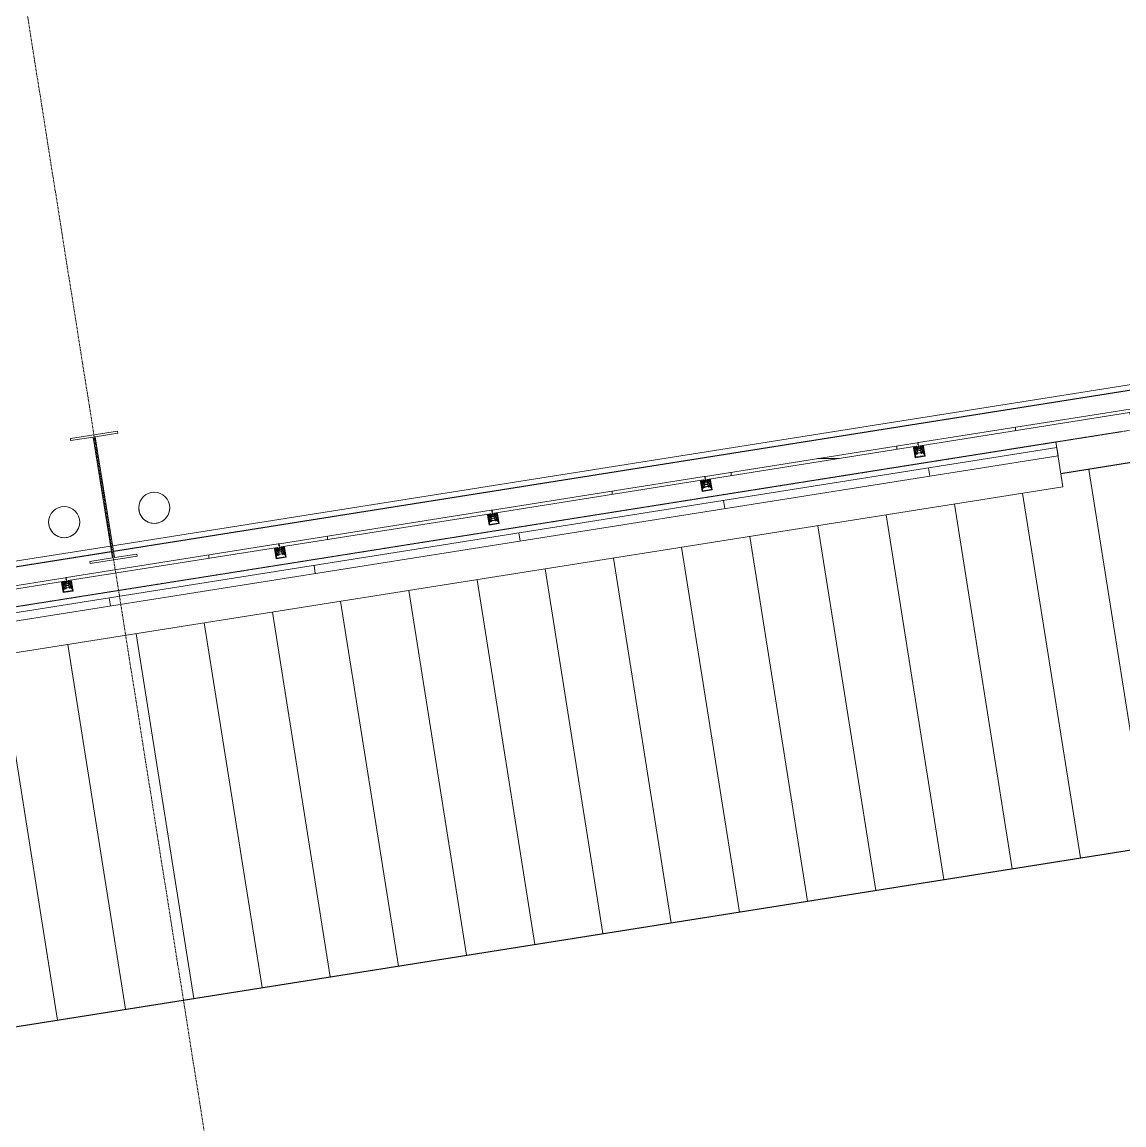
# Model space of a CAD drawing. Header units: millimetres. Extents: x -2355779 to -2216356, y 3874558 to 4068437.
# Drawn here: x -2237237 to -2231923, y 4009584 to 4014903 of the extents above; entities that cross this region are included whole.
import ezdxf

# ---------------------------------------------------------------- set-up
doc = ezdxf.new("R2010")
doc.units = ezdxf.units.MM
doc.linetypes.add('Grid Line', pattern=[21, 12, -3, 3, -3])
doc.linetypes.add('Overhead', pattern=[4, 2.5, -1.5])
for name, color, linetype, lineweight in [('A-CLNG', 13, 'Continuous', 5), ('A-DETL-GENF', 92, 'Continuous', 5), ('A-FLOR-OVHD', 1, 'Overhead', 13), ('A-GENM', 13, 'Continuous', 5), ('A-GLAZ-CURT', 52, 'Continuous', 5), ('A-GLAZ-CWMG', 51, 'Continuous', 5), ('A-ROOF', 132, 'Continuous', 5), ('A-ROOF-OTLN', 132, 'Continuous', 5), ('A-ROOF-PATT', 132, 'Continuous', 5), ('A-WALL-FNSH', 113, 'Continuous', 13), ('P-SANR-FIXT', 6, 'Continuous', 5), ('S-BEAM', 12, 'Continuous', 5), ('S-GRID', 1, 'Continuous', 5)]:
    doc.layers.add(name, color=color, linetype=linetype, lineweight=lineweight)
pattern_1 = [(270, (0, 0.5), (-15, -9e-16), [])]

# ---------------------------------------------------------------- blocks, each defined once
blk = doc.blocks.new('Structural Framing 14 - Structural Framing 1-1145661-GA - Part B 6m')
at = {"layer": 'S-BEAM', "lineweight": 13}
for p, q in [((-2236777, 4012930.1), (-2237004.2, 4012894.1)), ((-2237004.2, 4012894.1), (-2237002.6, 4012884.2)), ((-2237002.6, 4012884.2), (-2236893.9, 4012901.4)), ((-2236893.9, 4012901.4), (-2236801.6, 4012318.7)), ((-2236884.1, 4012903), (-2236775.4, 4012920.2)), ((-2236791.8, 4012320.2), (-2236884.1, 4012903)), ((-2236775.4, 4012920.2), (-2236777, 4012930.1)), ((-2236801.6, 4012318.7), (-2236910.3, 4012301.5)), ((-2236910.3, 4012301.5), (-2236908.7, 4012291.6)), ((-2236908.7, 4012291.6), (-2236681.6, 4012327.6)), ((-2236683.1, 4012337.4), (-2236791.8, 4012320.2)), ((-2236681.6, 4012327.6), (-2236683.1, 4012337.4))]:
    blk.add_line(p, q, dxfattribs=at)
blk = doc.blocks.new('Downpipe - Straight - 01 - 150D-V7-GA - Part B 6m')
at = {"layer": 'P-SANR-FIXT'}
for start, end in [(0, 180), (360, 180), (180, 0), (180, 360)]:
    blk.add_arc((-39.8, 100), 75, start, end, dxfattribs=at)
blk = doc.blocks.new('Downpipe - Straight - 01 - 150D-V8-GA - Part B 6m')
at = {"layer": 'P-SANR-FIXT'}
for start, end in [(0, 180), (360, 180), (180, 0), (180, 360)]:
    blk.add_arc((-39.8, 100), 75, start, end, dxfattribs=at)
blk = doc.blocks.new('Generic Models 20 - Generic Models 13-2246191-GA - Part B 6m')
at = {"layer": 'A-GENM', "lineweight": 13}
for p, q in [((-2232251.2, 4012878.4), (-2247458.4, 4010469.7)), ((-2232216.8, 4012661.2), (-2232251.2, 4012878.4)), ((-2247424, 4010252.5), (-2232216.8, 4012661.2))]:
    blk.add_line(p, q, dxfattribs=at)
blk = doc.blocks.new('MulticellPanel_Polycarbonate_Danpal_1040w - Grey-2872306-GA - Part B 6m')
at = {"layer": 'A-GENM'}
h = blk.add_hatch(dxfattribs=at)
h.set_pattern_fill('FP_52', color=256, style=0, pattern_type=2)
h.set_pattern_definition(pattern_1)
h.paths.add_polyline_path([(-513.3, -1), (-513.8, 0.4), (-514.5, 0.5)])
h.paths.add_polyline_path([(519.4, -2.2), (517.2, -1.7), (518.6, -2)])
h.paths.add_polyline_path([(518.8, 8.4), (518.8, 8.5), (517, 16)])
for p, q in [((-520, 13), (-520, 9.4)), ((520, 9.4), (520, 13)), ((-518.5, -15), (-515.7, -15)), ((-515, -10.9), (-512.5, -6)), ((-512.5, -6), (-515, -6.4)), ((-512.5, -10.5), (-515, -10.9)), ((-514.4, -14.2), (-512.5, -10.5)), ((515, -6.4), (512.5, -6)), ((512.5, -6), (515, -10.9)), ((515, -10.9), (512.5, -10.5)), ((512.5, -10.5), (514.4, -14.2)), ((515.7, -15), (518.5, -15))]:
    blk.add_line(p, q, dxfattribs=at)
for centre, radius, start, end in [((-517, 13), 3, 105, 180), ((-520, 8.2), 1.2, 15, 89.9998), ((-520, 8.2), 1.2, 285.0002, 330.0001), ((517, 13), 3, 360, 75), ((520, 8.2), 1.2, 195, 239.9999), ((520, 8.2), 1.2, 90.0002, 150.0001), ((-518.5, -13.5), 1.5, 180, 270), ((-520, -3.2), 1.2, 285.0002, 330.0001), ((-520, -3.2), 1.2, 15, 59.9999), ((-515.7, -13.5), 1.5, 270, 333.1609), ((-511.1, -2), 2, 90, 158.7864), ((511.1, -2), 2, 21.2136, 76.2427), ((515.7, -13.5), 1.5, 206.8391, 270), ((518.5, -13.5), 1.5, 270, 0), ((520, -3.2), 1.2, 195, 239.9999), ((520, -3.2), 1.2, 135.0001, 150.0001)]:
    blk.add_arc(centre, radius, start, end, dxfattribs=at)
blk = doc.blocks.new('MulticellPanel_Polycarbonate_Danpal_1040w - Grey-V57-GA - Part B 6m')
at = {"layer": 'A-GENM'}
h = blk.add_hatch(dxfattribs=at)
h.set_pattern_fill('FP_52', color=256, style=0, pattern_type=2)
h.set_pattern_definition(pattern_1)
h.paths.add_polyline_path([(-513.3, -1), (-513.8, 0.4), (-514.5, 0.5)])
h.paths.add_polyline_path([(519.4, -2.2), (517.2, -1.7), (518.6, -2)])
h.paths.add_polyline_path([(518.8, 8.4), (518.8, 8.5), (517.3, 14.7)])
for p, q in [((-520, 13), (-520, 9.4)), ((520, 9.4), (520, 13)), ((-518.5, -15), (-515.7, -15)), ((-515, -10.9), (-512.5, -6)), ((-512.5, -6), (-515, -6.4)), ((-512.5, -10.5), (-515, -10.9)), ((-514.4, -14.2), (-512.5, -10.5)), ((515, -6.4), (512.5, -6)), ((512.5, -6), (515, -10.9)), ((515, -10.9), (512.5, -10.5)), ((512.5, -10.5), (514.4, -14.2)), ((515.7, -15), (518.5, -15))]:
    blk.add_line(p, q, dxfattribs=at)
for centre, radius, start, end in [((-517, 13), 3, 105, 180), ((-520, 8.2), 1.2, 15, 89.9998), ((-520, 8.2), 1.2, 285.0002, 330.0001), ((517, 13), 3, 360, 75), ((520, 8.2), 1.2, 195, 239.9999), ((520, 8.2), 1.2, 90.0002, 150.0001), ((-518.5, -13.5), 1.5, 180, 270), ((-520, -3.2), 1.2, 285.0002, 330.0001), ((-520, -3.2), 1.2, 15, 59.9999), ((-515.7, -13.5), 1.5, 270, 333.1609), ((-511.1, -2), 2, 90, 158.7864), ((511.1, -2), 2, 21.2136, 76.2427), ((515.7, -13.5), 1.5, 206.8391, 270), ((518.5, -13.5), 1.5, 270, 0), ((520, -3.2), 1.2, 195, 239.9999), ((520, -3.2), 1.2, 135.0001, 150.0001)]:
    blk.add_arc(centre, radius, start, end, dxfattribs=at)
blk = doc.blocks.new('MulticellPanel_Polycarbonate_Danpal_1040w - Grey-V75-GA - Part B 6m')
at = {"layer": 'A-GENM'}
h = blk.add_hatch(dxfattribs=at)
h.set_pattern_fill('FP_72', color=256, style=0, pattern_type=2)
h.set_pattern_definition([(81, (1582329.2, -4312767.3), (-790.15067, 125.14757), []), (171, (1582329.2, -4312767.3), (-125.14757, -790.15067), [])])
h.paths.add_polyline_path([(-515, -6.4), (-513, -1.3), (-518.8, -3.2)])
h.paths.add_polyline_path([(-520, -13.5), (-515, -10.9), (-515, -6.4), (-520, -4.4)])
h.paths.add_polyline_path([(-520, -2.1), (-513, -1.3), (-520, 7)])
h.paths.add_polyline_path([(-511.1, 0), (511.1, 0), (518.8, 8.2), (517, 16), (-517, 16), (-518.8, 8.2)])
h.paths.add_polyline_path([(515, -6.4), (518.8, -3.2), (513, -1.3)])
h.paths.add_polyline_path([(520, -13.5), (520, -4.4), (515, -6.4), (515, -10.9)])
h.paths.add_polyline_path([(513, -1.3), (520, -2.1), (520, 7)])
for p, q in [((-520, 13), (-520, 9.4)), ((-520, 7), (-520, -2.1)), ((517, 16), (-517, 16)), ((520, 9.4), (520, 13)), ((520, -2.1), (520, 7)), ((-520, -4.4), (-520, -13.5)), ((-518.5, -15), (-515.7, -15)), ((-515, -6.4), (-513, -1.3)), ((-515, -10.9), (-512.5, -6)), ((-512.5, -6), (-515, -6.4)), ((-512.5, -10.5), (-515, -10.9)), ((-514.4, -14.2), (-512.5, -10.5)), ((-511.1, 0), (511.1, 0)), ((515, -6.4), (512.5, -6)), ((512.5, -6), (515, -10.9)), ((515, -10.9), (512.5, -10.5)), ((512.5, -10.5), (514.4, -14.2)), ((513, -1.3), (515, -6.4)), ((515.7, -15), (518.5, -15)), ((520, -13.5), (520, -4.4))]:
    blk.add_line(p, q, dxfattribs=at)
for centre, radius, start, end in [((-517, 13), 3, 90, 180), ((-520, 8.2), 1.2, 270.0002, 89.9998), ((517, 13), 3, 360, 90), ((520, 8.2), 1.2, 90.0002, 269.9998), ((-520, -3.2), 1.2, 270.0002, 89.9998), ((-518.5, -13.5), 1.5, 180, 270), ((-515.7, -13.5), 1.5, 270, 333.1609), ((-511.1, -2), 2, 90, 158.7864), ((511.1, -2), 2, 21.2136, 90), ((515.7, -13.5), 1.5, 206.8391, 270), ((518.5, -13.5), 1.5, 270, 360), ((520, -3.2), 1.2, 90.0002, 269.9998)]:
    blk.add_arc(centre, radius, start, end, dxfattribs=at)
blk = doc.blocks.new('MulticellPanel_Polycarbonate_Danpal_1040w - Grey-V76-GA - Part B 6m')
at = {"layer": 'A-GENM'}
h = blk.add_hatch(dxfattribs=at)
h.set_pattern_fill('FP_73', color=256, style=0, pattern_type=2)
h.set_pattern_definition([(81, (1581289.2, -4312767.3), (-790.15067, 125.14757), []), (171, (1581289.2, -4312767.3), (-125.14757, -790.15067), [])])
h.paths.add_polyline_path([(-515, -6.4), (-513, -1.3), (-518.8, -3.2)])
h.paths.add_polyline_path([(-520, -13.5), (-515, -10.9), (-515, -6.4), (-520, -4.4)])
h.paths.add_polyline_path([(-520, -2.1), (-513, -1.3), (-520, 7)])
h.paths.add_polyline_path([(-511.1, 0), (511.1, 0), (518.8, 8.2), (517, 16), (-517, 16), (-518.8, 8.2)])
h.paths.add_polyline_path([(515, -6.4), (518.8, -3.2), (513, -1.3)])
h.paths.add_polyline_path([(520, -13.5), (520, -4.4), (515, -6.4), (515, -10.9)])
h.paths.add_polyline_path([(513, -1.3), (520, -2.1), (520, 7)])
for p, q in [((-520, 13), (-520, 9.4)), ((-520, 7), (-520, -2.1)), ((517, 16), (-517, 16)), ((520, 9.4), (520, 13)), ((520, -2.1), (520, 7)), ((-520, -4.4), (-520, -13.5)), ((-518.5, -15), (-515.7, -15)), ((-515, -6.4), (-513, -1.3)), ((-515, -10.9), (-512.5, -6)), ((-512.5, -6), (-515, -6.4)), ((-512.5, -10.5), (-515, -10.9)), ((-514.4, -14.2), (-512.5, -10.5)), ((-511.1, 0), (511.1, 0)), ((515, -6.4), (512.5, -6)), ((512.5, -6), (515, -10.9)), ((515, -10.9), (512.5, -10.5)), ((512.5, -10.5), (514.4, -14.2)), ((513, -1.3), (515, -6.4)), ((515.7, -15), (518.5, -15)), ((520, -13.5), (520, -4.4))]:
    blk.add_line(p, q, dxfattribs=at)
for centre, radius, start, end in [((-517, 13), 3, 90, 180), ((-520, 8.2), 1.2, 270.0002, 89.9998), ((517, 13), 3, 360, 90), ((520, 8.2), 1.2, 90.0002, 269.9998), ((-520, -3.2), 1.2, 270.0002, 89.9998), ((-518.5, -13.5), 1.5, 180, 270), ((-515.7, -13.5), 1.5, 270, 333.1609), ((-511.1, -2), 2, 90, 158.7864), ((511.1, -2), 2, 21.2136, 90), ((515.7, -13.5), 1.5, 206.8391, 270), ((518.5, -13.5), 1.5, 270, 360), ((520, -3.2), 1.2, 90.0002, 269.9998)]:
    blk.add_arc(centre, radius, start, end, dxfattribs=at)
blk = doc.blocks.new('MulticellPanel_Polycarbonate_Danpal_1040w - Grey-V77-GA - Part B 6m')
at = {"layer": 'A-GENM'}
h = blk.add_hatch(dxfattribs=at)
h.set_pattern_fill('FP_74', color=256, style=0, pattern_type=2)
h.set_pattern_definition([(81, (1580249.2, -4312767.3), (-790.15067, 125.14757), []), (171, (1580249.2, -4312767.3), (-125.14757, -790.15067), [])])
h.paths.add_polyline_path([(-515, -6.4), (-513, -1.3), (-518.8, -3.2)])
h.paths.add_polyline_path([(-520, -13.5), (-515, -10.9), (-515, -6.4), (-520, -4.4)])
h.paths.add_polyline_path([(-520, -2.1), (-513, -1.3), (-520, 7)])
h.paths.add_polyline_path([(-511.1, 0), (511.1, 0), (518.8, 8.2), (517, 16), (-517, 16), (-518.8, 8.2)])
h.paths.add_polyline_path([(515, -6.4), (518.8, -3.2), (513, -1.3)])
h.paths.add_polyline_path([(520, -13.5), (520, -4.4), (515, -6.4), (515, -10.9)])
h.paths.add_polyline_path([(513, -1.3), (520, -2.1), (520, 7)])
for p, q in [((-520, 13), (-520, 9.4)), ((-520, 7), (-520, -2.1)), ((517, 16), (-517, 16)), ((520, 9.4), (520, 13)), ((520, -2.1), (520, 7)), ((-520, -4.4), (-520, -13.5)), ((-518.5, -15), (-515.7, -15)), ((-515, -6.4), (-513, -1.3)), ((-515, -10.9), (-512.5, -6)), ((-512.5, -6), (-515, -6.4)), ((-512.5, -10.5), (-515, -10.9)), ((-514.4, -14.2), (-512.5, -10.5)), ((-511.1, 0), (511.1, 0)), ((515, -6.4), (512.5, -6)), ((512.5, -6), (515, -10.9)), ((515, -10.9), (512.5, -10.5)), ((512.5, -10.5), (514.4, -14.2)), ((513, -1.3), (515, -6.4)), ((515.7, -15), (518.5, -15)), ((520, -13.5), (520, -4.4))]:
    blk.add_line(p, q, dxfattribs=at)
for centre, radius, start, end in [((-517, 13), 3, 90, 180), ((-520, 8.2), 1.2, 270.0002, 89.9998), ((517, 13), 3, 360, 90), ((520, 8.2), 1.2, 90.0002, 269.9998), ((-520, -3.2), 1.2, 270.0002, 89.9998), ((-518.5, -13.5), 1.5, 180, 270), ((-515.7, -13.5), 1.5, 270, 333.1609), ((-511.1, -2), 2, 90, 158.7864), ((511.1, -2), 2, 21.2136, 90), ((515.7, -13.5), 1.5, 206.8391, 270), ((518.5, -13.5), 1.5, 270, 360), ((520, -3.2), 1.2, 90.0002, 269.9998)]:
    blk.add_arc(centre, radius, start, end, dxfattribs=at)
blk = doc.blocks.new('MulticellPanel_Polycarbonate_Danpal_1040w - Grey-V78-GA - Part B 6m')
at = {"layer": 'A-GENM'}
h = blk.add_hatch(dxfattribs=at)
h.set_pattern_fill('FP_75', color=256, style=0, pattern_type=2)
h.set_pattern_definition([(81, (1579209.2, -4312767.3), (-790.15067, 125.14757), []), (171, (1579209.2, -4312767.3), (-125.14757, -790.15067), [])])
h.paths.add_polyline_path([(-515, -6.4), (-513, -1.3), (-518.8, -3.2)])
h.paths.add_polyline_path([(-520, -13.5), (-515, -10.9), (-515, -6.4), (-520, -4.4)])
h.paths.add_polyline_path([(-520, -2.1), (-513, -1.3), (-520, 7)])
h.paths.add_polyline_path([(-511.1, 0), (511.1, 0), (518.8, 8.2), (517, 16), (-517.5, 13.9), (-518.8, 8.2)])
h.paths.add_polyline_path([(515, -6.4), (518.8, -3.2), (513, -1.3)])
h.paths.add_polyline_path([(520, -13.5), (520, -4.4), (515, -6.4), (515, -10.9)])
h.paths.add_polyline_path([(513, -1.3), (520, -2.1), (520, 7)])
for p, q in [((-520, 13), (-520, 9.4)), ((-520, 7), (-520, -2.1)), ((517, 16), (-517, 16)), ((520, 9.4), (520, 13)), ((520, -2.1), (520, 7)), ((-520, -4.4), (-520, -13.5)), ((-518.5, -15), (-515.7, -15)), ((-515, -6.4), (-513, -1.3)), ((-515, -10.9), (-512.5, -6)), ((-512.5, -6), (-515, -6.4)), ((-512.5, -10.5), (-515, -10.9)), ((-514.4, -14.2), (-512.5, -10.5)), ((-511.1, 0), (511.1, 0)), ((515, -6.4), (512.5, -6)), ((512.5, -6), (515, -10.9)), ((515, -10.9), (512.5, -10.5)), ((512.5, -10.5), (514.4, -14.2)), ((513, -1.3), (515, -6.4)), ((515.7, -15), (518.5, -15)), ((520, -13.5), (520, -4.4))]:
    blk.add_line(p, q, dxfattribs=at)
for centre, radius, start, end in [((-517, 13), 3, 90, 180), ((-520, 8.2), 1.2, 270.0002, 89.9998), ((517, 13), 3, 360, 90), ((520, 8.2), 1.2, 90.0002, 269.9998), ((-520, -3.2), 1.2, 270.0002, 89.9998), ((-518.5, -13.5), 1.5, 180, 270), ((-515.7, -13.5), 1.5, 270, 333.1609), ((-511.1, -2), 2, 90, 158.7864), ((511.1, -2), 2, 21.2136, 90), ((515.7, -13.5), 1.5, 206.8391, 270), ((518.5, -13.5), 1.5, 270, 360), ((520, -3.2), 1.2, 90.0002, 269.9998)]:
    blk.add_arc(centre, radius, start, end, dxfattribs=at)
blk = doc.blocks.new('MulticellPanel_Polycarbonate_Danpal_1040w - Grey-V79-GA - Part B 6m')
at = {"layer": 'A-GENM'}
h = blk.add_hatch(dxfattribs=at)
h.set_pattern_fill('FP_76', color=256, style=0, pattern_type=2)
h.set_pattern_definition([(81, (1578169.2, -4312767.3), (-790.15067, 125.14757), []), (171, (1578169.2, -4312767.3), (-125.14757, -790.15067), [])])
h.paths.add_polyline_path([(-515, -6.4), (-513, -1.3), (-518.8, -3.2)])
h.paths.add_polyline_path([(-520, -13.5), (-515, -10.9), (-515, -6.4), (-520, -4.4)])
h.paths.add_polyline_path([(-520, -2.1), (-513, -1.3), (-520, 7)])
h.paths.add_polyline_path([(-511.1, 0), (511.1, 0), (518.8, 8.2), (517, 16), (-517, 16), (-518.8, 8.2)])
h.paths.add_polyline_path([(515, -6.4), (518.8, -3.2), (513, -1.3)])
h.paths.add_polyline_path([(520, -13.5), (520, -4.4), (515, -6.4), (515, -10.9)])
h.paths.add_polyline_path([(513, -1.3), (520, -2.1), (520, 7)])
for p, q in [((-520, 13), (-520, 9.4)), ((-520, 7), (-520, -2.1)), ((517, 16), (-517, 16)), ((520, 9.4), (520, 13)), ((520, -2.1), (520, 7)), ((-520, -4.4), (-520, -13.5)), ((-518.5, -15), (-515.7, -15)), ((-515, -6.4), (-513, -1.3)), ((-515, -10.9), (-512.5, -6)), ((-512.5, -6), (-515, -6.4)), ((-512.5, -10.5), (-515, -10.9)), ((-514.4, -14.2), (-512.5, -10.5)), ((-511.1, 0), (511.1, 0)), ((515, -6.4), (512.5, -6)), ((512.5, -6), (515, -10.9)), ((515, -10.9), (512.5, -10.5)), ((512.5, -10.5), (514.4, -14.2)), ((513, -1.3), (515, -6.4)), ((515.7, -15), (518.5, -15)), ((520, -13.5), (520, -4.4))]:
    blk.add_line(p, q, dxfattribs=at)
for centre, radius, start, end in [((-517, 13), 3, 90, 180), ((-520, 8.2), 1.2, 270.0002, 89.9998), ((517, 13), 3, 360, 90), ((520, 8.2), 1.2, 90.0002, 269.9998), ((-520, -3.2), 1.2, 270.0002, 89.9998), ((-518.5, -13.5), 1.5, 180, 270), ((-515.7, -13.5), 1.5, 270, 333.1609), ((-511.1, -2), 2, 90, 158.7864), ((511.1, -2), 2, 21.2136, 90), ((515.7, -13.5), 1.5, 206.8391, 270), ((518.5, -13.5), 1.5, 270, 360), ((520, -3.2), 1.2, 90.0002, 269.9998)]:
    blk.add_arc(centre, radius, start, end, dxfattribs=at)
blk = doc.blocks.new('MulticellPanel_Polycarbonate_Danpal_1040w - Grey-V80-GA - Part B 6m')
at = {"layer": 'A-GENM'}
h = blk.add_hatch(dxfattribs=at)
h.set_pattern_fill('FP_77', color=256, style=0, pattern_type=2)
h.set_pattern_definition([(81, (1577129.2, -4312767.3), (-790.15067, 125.14757), []), (171, (1577129.2, -4312767.3), (-125.14757, -790.15067), [])])
h.paths.add_polyline_path([(-515, -6.4), (-513, -1.3), (-518.8, -3.2)])
h.paths.add_polyline_path([(-520, -13.5), (-515, -10.9), (-515, -6.4), (-520, -4.4)])
h.paths.add_polyline_path([(-520, -2.1), (-513, -1.3), (-520, 7)])
h.paths.add_polyline_path([(-511.1, 0), (511.1, 0), (518.8, 8.2), (517, 16), (-517, 16), (-518.8, 8.2)])
h.paths.add_polyline_path([(515, -6.4), (518.8, -3.2), (513, -1.3)])
h.paths.add_polyline_path([(520, -13.5), (520, -4.4), (515, -6.4), (515, -10.9)])
h.paths.add_polyline_path([(513, -1.3), (520, -2.1), (520, 7)])
for p, q in [((-520, 13), (-520, 9.4)), ((-520, 7), (-520, -2.1)), ((517, 16), (-517, 16)), ((520, 9.4), (520, 13)), ((520, -2.1), (520, 7)), ((-520, -4.4), (-520, -13.5)), ((-518.5, -15), (-515.7, -15)), ((-515, -6.4), (-513, -1.3)), ((-515, -10.9), (-512.5, -6)), ((-512.5, -6), (-515, -6.4)), ((-512.5, -10.5), (-515, -10.9)), ((-514.4, -14.2), (-512.5, -10.5)), ((-511.1, 0), (511.1, 0)), ((515, -6.4), (512.5, -6)), ((512.5, -6), (515, -10.9)), ((515, -10.9), (512.5, -10.5)), ((512.5, -10.5), (514.4, -14.2)), ((513, -1.3), (515, -6.4)), ((515.7, -15), (518.5, -15)), ((520, -13.5), (520, -4.4))]:
    blk.add_line(p, q, dxfattribs=at)
for centre, radius, start, end in [((-517, 13), 3, 90, 180), ((-520, 8.2), 1.2, 270.0002, 89.9998), ((517, 13), 3, 360, 90), ((520, 8.2), 1.2, 90.0002, 269.9998), ((-520, -3.2), 1.2, 270.0002, 89.9998), ((-518.5, -13.5), 1.5, 180, 270), ((-515.7, -13.5), 1.5, 270, 333.1609), ((-511.1, -2), 2, 90, 158.7864), ((511.1, -2), 2, 21.2136, 90), ((515.7, -13.5), 1.5, 206.8391, 270), ((518.5, -13.5), 1.5, 270, 360), ((520, -3.2), 1.2, 90.0002, 269.9998)]:
    blk.add_arc(centre, radius, start, end, dxfattribs=at)
blk = doc.blocks.new('Rectangular Mullion - DPAEC50-1105308-GA - Part B 6m')
at = {"layer": 'A-DETL-GENF'}
for p, q in [((24.3, 53.5), (-24.3, 53.5)), ((-24.3, 53.5), (-24.3, 4.5)), ((24.3, 4.5), (24.3, 53.5)), ((-23.3, 3.5), (-18.2, 3.5)), ((-21.8, 7.3), (-21.8, 34.3)), ((-21.3, 42.6), (-21.3, 49.5)), ((-20.8, 35.3), (-18.1, 35.3)), ((-16.8, 6.7), (-20.7, 6.3)), ((-15, 18), (-20.3, 8.8)), ((-20.3, 8.8), (-20.3, 7.3)), ((-20.3, 7.3), (-14.1, 7.3)), ((-20.1, 50.7), (-1.2, 50.7)), ((-20.1, 41), (-19.6, 42.6)), ((-19.7, 8.7), (-14.9, 16.9)), ((-19.7, 7.9), (-19.7, 8.7)), ((-14.2, 7.9), (-19.7, 7.9)), ((-17, 40), (-18.6, 39.5)), ((-18.1, 35.3), (-17.6, 21.6)), ((-9.6, 36.9), (-17.6, 36.9)), ((-16.3, 22.3), (-16.8, 35.3)), ((-16.8, 35.3), (-9, 35.3)), ((-9.3, 19.8), (-14.2, 19.8)), ((-14.2, 19.2), (-9.6, 19.2)), ((-8.9, 9.2), (-13.4, 8.1)), ((-13.3, 7.4), (-7.3, 8.9)), ((-8.5, 1.7), (-12.4, 1.4)), ((-12.2, 0.8), (-8.6, 1.1)), ((-7.3, 8.9), (-9.2, 4.5)), ((-8, 37.5), (-9.1, 37.5)), ((9.1, 34.3), (-9.1, 34.3)), ((-9.1, 33.5), (-7.9, 33.5)), ((-8.7, 4), (-6.9, 4.4)), ((-6.9, 4.4), (-8.5, 1.7)), ((-8.3, 4.8), (-6.1, 9.9)), ((-6.1, 9.9), (-8.3, 9.4)), ((-5.8, 5.4), (-8.3, 4.8)), ((-8, 36.3), (-8, 37.5)), ((-7.9, 33.5), (-7.9, 21.5)), ((-7.8, 1.7), (-5.8, 5.4)), ((-7.3, 22), (-7.3, 33.5)), ((-7.3, 33.5), (7.3, 33.5)), ((3.5, 23.2), (-3.5, 23.2)), ((-3.5, 22.6), (3.5, 22.6)), ((-1.2, 50.7), (0, 51.9)), ((0, 51.9), (1.2, 50.7)), ((1.2, 50.7), (20.1, 50.7)), ((8.3, 4.8), (5.8, 5.4)), ((5.8, 5.4), (7.8, 1.7)), ((8.3, 9.4), (6.1, 9.9)), ((6.1, 9.9), (8.3, 4.8)), ((8.5, 1.7), (6.9, 4.4)), ((6.9, 4.4), (8.7, 4)), ((7.3, 33.5), (7.3, 22)), ((9.2, 4.5), (7.3, 8.9)), ((7.3, 8.9), (13.3, 7.4)), ((7.9, 21.5), (7.9, 33.5)), ((7.9, 33.5), (9.1, 33.5)), ((9.1, 37.5), (8, 37.5)), ((8, 37.5), (8, 36.3)), ((12.4, 1.4), (8.5, 1.7)), ((8.6, 1.1), (12.2, 0.8)), ((13.4, 8.1), (8.9, 9.2)), ((9, 35.3), (16.8, 35.3)), ((14.2, 19.8), (9.3, 19.8)), ((17.6, 36.9), (9.6, 36.9)), ((9.6, 19.2), (14.2, 19.2)), ((14.1, 7.3), (20.3, 7.3)), ((19.7, 7.9), (14.2, 7.9)), ((14.9, 16.9), (19.7, 8.7)), ((20.3, 8.8), (15, 18)), ((16.8, 35.3), (16.3, 22.3)), ((20.7, 6.3), (16.8, 6.7)), ((18.6, 39.5), (17, 40)), ((17.6, 21.6), (18.1, 35.3)), ((18.1, 35.3), (20.8, 35.3)), ((18.2, 3.5), (23.3, 3.5)), ((19.6, 42.6), (20.1, 41)), ((19.7, 8.7), (19.7, 7.9)), ((20.3, 7.3), (20.3, 8.8)), ((21.3, 49.5), (21.3, 42.6)), ((21.8, 34.3), (21.8, 7.3))]:
    blk.add_line(p, q, dxfattribs=at)
for centre, radius, start, end in [((-23.3, 4.5), 1, 180, 270), ((-20.6, 39), 2.1, 75, 15), ((-20.8, 34.3), 1, 90, 180), ((-20.8, 7.3), 1, 180, 275), ((-20.1, 49.5), 1.2, 90, 180), ((-20.6, 39), 3.7, 75, 100.9055), ((-20.6, 39), 3.7, 325.4192, 15), ((-9.1, 28.3), 6, 90, 178.5709), ((137.1, 24.7), 152.2, 178.5709, 182.4896), ((137.1, 24.7), 152.2, 182.9076, 186.319), ((-9.1, 28.3), 5.2, 90, 178.5709), ((137.1, 24.7), 151.4, 178.5709, 181.8369), ((137.1, 24.7), 151.4, 182.064, 186.2791), ((137.1, 25.2), 152.2, 186.7358, 188.8939), ((137.1, 25.2), 151.4, 186.7315, 189.0318), ((-12.3, 1.8), 0.975, 188.8939, 275.24), ((-3.5, 16.6), 6.58, 156.7371, 181.8449), ((16.4, 17.2), 26.5, 181.8449, 197.5886), ((-9.8, 37.6), 0.706, 289.0493, 354.5477), ((-3.5, 16.6), 5.98, 90, 181.8449), ((16.4, 17.2), 25.9, 181.8449, 197.6717), ((-3.5, 16.6), 6.58, 131.8412, 150.9148), ((-8.8, 4.4), 0.4, 157.1611, 284), ((-9, 36.3), 1, 270, 360), ((-8.7, 2.1), 0.963, 275.24, 334.4387), ((-3.5, 16.6), 6.58, 90, 125.1634), ((3.5, 16.6), 6.58, 54.8366, 90), ((3.5, 16.6), 5.98, 358.1551, 90), ((8.7, 2.1), 0.963, 205.5613, 264.76), ((3.5, 16.6), 6.58, 29.0852, 48.1588), ((9, 36.3), 1, 180, 270), ((-16.4, 17.2), 25.9, 342.3283, 358.1551), ((8.8, 4.4), 0.4, 256, 22.8389), ((-16.4, 17.2), 26.5, 342.4114, 358.1551), ((9.8, 37.6), 0.706, 185.4523, 250.9507), ((9.1, 28.3), 6, 1.4287, 89.9792), ((9.1, 28.3), 5.2, 1.4291, 90), ((3.5, 16.6), 6.58, 358.1551, 23.2629), ((12.3, 1.8), 0.975, 264.76, 351.1061), ((-137.1, 25.2), 151.4, 350.9682, 353.2685), ((-137.1, 25.2), 152.2, 351.1061, 353.2642), ((-137.1, 24.7), 151.4, 353.7209, 357.936), ((-137.1, 24.7), 151.4, 358.1631, 1.4291), ((-137.1, 24.7), 152.2, 353.681, 357.0924), ((-137.1, 24.7), 152.2, 357.5109, 1.4287), ((20.6, 39), 3.7, 165, 214.5808), ((20.6, 39), 2.1, 165, 105), ((20.6, 39), 3.7, 79.0945, 105), ((20.1, 49.5), 1.2, 360, 90), ((20.8, 7.3), 1, 265, 360), ((20.8, 34.3), 1, 360, 90), ((23.3, 4.5), 1, 270, 360)]:
    blk.add_arc(centre, radius, start, end, dxfattribs=at)
for points, knots in [([(-18.2, 3.5), (-18.1, 3.5), (-17.9, 3.5), (-17.6, 3.7), (-17.5, 3.8), (-17.3, 4), (-17.2, 4.2), (-17, 4.4), (-16.9, 4.6), (-16.8, 4.8), (-16.7, 5.1), (-16.6, 5.4), (-16.5, 5.6), (-16.5, 5.8), (-16.5, 6), (-16.5, 6.2), (-16.5, 6.4), (-16.5, 6.6), (-16.6, 6.7), (-16.8, 6.7), (-16.8, 6.7)], [0, 0, 0, 0, 0.083333, 0.166667, 0.208333, 0.25, 0.333333, 0.375, 0.416667, 0.458333, 0.5, 0.583333, 0.666667, 0.729167, 0.791667, 0.84375, 0.885417, 0.927083, 0.96875, 1, 1, 1, 1]), ([(-17.6, 21.6), (-17.6, 21.5), (-17.6, 21.4), (-17.4, 21.3), (-17.1, 21.3), (-16.8, 21.5), (-16.6, 21.7), (-16.4, 21.9), (-16.4, 22.1), (-16.4, 22.3), (-16.3, 22.3)], [0, 0, 0, 0, 0.125, 0.25, 0.5, 0.625, 0.75, 0.875, 0.9375, 1, 1, 1, 1]), ([(16.3, 22.3), (16.4, 22.3), (16.4, 22.1), (16.4, 22), (16.5, 21.8), (16.7, 21.5), (17.1, 21.2), (17.6, 21.3), (17.6, 21.6)], [0, 0, 0, 0, 0.0625, 0.125, 0.1875, 0.3125, 0.4375, 1, 1, 1, 1]), ([(16.8, 6.7), (16.8, 6.7), (16.6, 6.7), (16.5, 6.6), (16.5, 6.4), (16.5, 6.2), (16.5, 6), (16.5, 5.8), (16.5, 5.6), (16.6, 5.3), (16.9, 4.6), (17.5, 3.7), (17.8, 3.5), (18.2, 3.5)], [0, 0, 0, 0, 0.03125, 0.072917, 0.114583, 0.15625, 0.208333, 0.270833, 0.333333, 0.416667, 0.583333, 0.75, 1, 1, 1, 1])]:
    blk.add_open_spline(points, degree=3, knots=knots, dxfattribs=at)
blk = doc.blocks.new('Rectangular Mullion - Mullion_FramedFacade_Danpal_DPAEC50-2873209-GA - Part B 6m')
at = {"layer": 'A-GLAZ-CWMG'}
for p, q in [((-18.2, 3.5), (-23.3, 3.5)), ((-20.3, 8.8), (-21.8, 8.8)), ((-20.7, 6.3), (-16.8, 6.7)), ((-20.3, 7.3), (-20.3, 8.8)), ((-14.1, 7.3), (-20.3, 7.3)), ((-8.6, 1.1), (-12.2, 0.8)), ((-8.3, 9.4), (-6.1, 9.9)), ((-6.1, 9.9), (-8.3, 4.8)), ((-8.3, 4.8), (-5.8, 5.4)), ((-5.8, 5.4), (-7.8, 1.7)), ((3.5, 22.6), (-3.5, 22.6)), ((7.8, 1.7), (5.8, 5.4)), ((5.8, 5.4), (8.3, 4.8)), ((8.3, 4.8), (6.1, 9.9)), ((6.1, 9.9), (8.3, 9.4)), ((12.2, 0.8), (8.6, 1.1)), ((20.3, 7.3), (14.1, 7.3)), ((16.8, 6.7), (20.7, 6.3)), ((23.3, 3.5), (18.2, 3.5)), ((21.8, 8.8), (20.3, 8.8)), ((20.3, 8.8), (20.3, 7.3))]:
    blk.add_line(p, q, dxfattribs=at)
for centre, radius, start, end in [((-23.3, 4.5), 1, 180, 270), ((-20.8, 7.3), 1, 227.5, 275), ((137.1, 25.2), 152.2, 186.7358, 188.8939), ((-12.3, 1.8), 0.975, 188.8939, 275.24), ((-3.5, 16.6), 5.98, 90, 181.8449), ((16.4, 17.2), 25.9, 181.8449, 197.6717), ((-8.7, 2.1), 0.963, 275.24, 334.4387), ((3.5, 16.6), 5.98, 358.1551, 90), ((8.7, 2.1), 0.963, 205.5613, 264.76), ((-16.4, 17.2), 25.9, 342.3283, 358.1551), ((12.3, 1.8), 0.975, 264.76, 351.1061), ((-137.1, 25.2), 152.2, 351.1061, 353.2642), ((20.8, 7.3), 1, 265, 360), ((23.3, 4.5), 1, 270, 0)]:
    blk.add_arc(centre, radius, start, end, dxfattribs=at)
for points, knots in [([(-16.8, 6.7), (-16.8, 6.7), (-16.6, 6.7), (-16.5, 6.6), (-16.5, 6.4), (-16.5, 6.2), (-16.5, 6), (-16.5, 5.8), (-16.5, 5.6), (-16.6, 5.4), (-16.7, 5.1), (-16.8, 4.8), (-16.9, 4.6), (-17, 4.4), (-17.2, 4.2), (-17.3, 4), (-17.5, 3.8), (-17.6, 3.7), (-17.9, 3.5), (-18.1, 3.5), (-18.2, 3.5)], [-1, -1, -1, -1, -0.96875, -0.927083, -0.885417, -0.84375, -0.791667, -0.729167, -0.666667, -0.583333, -0.5, -0.458333, -0.416667, -0.375, -0.333333, -0.25, -0.208333, -0.166667, -0.083333, 0, 0, 0, 0]), ([(18.2, 3.5), (17.8, 3.5), (17.5, 3.7), (16.9, 4.6), (16.6, 5.3), (16.5, 5.6), (16.5, 5.8), (16.5, 6), (16.5, 6.2), (16.5, 6.4), (16.5, 6.6), (16.6, 6.7), (16.8, 6.7), (16.8, 6.7)], [-1, -1, -1, -1, -0.75, -0.583333, -0.416667, -0.333333, -0.270833, -0.208333, -0.15625, -0.114583, -0.072917, -0.03125, 0, 0, 0, 0])]:
    blk.add_open_spline(points, degree=3, knots=knots, dxfattribs=at)
blk = doc.blocks.new('Area 51 Ceiling - External FC - Area 51 Ceiling - External FC-2924300-GA - Part B 6m')
at = {"layer": 'A-CLNG'}
blk.add_line((-2230824.2, 4011076.9), (-2277467.3, 4003689.1), dxfattribs=at)

msp = doc.modelspace()

# ---------------------------------------------------------------- hatches: boundary and pattern name
at = {"layer": 'A-ROOF-PATT'}
h = msp.add_hatch(dxfattribs=at)
h.set_pattern_fill('FP_1', color=256, style=0, pattern_type=2)
h.set_pattern_definition([(279, (-1462938.37, -496529.1), (328.900217, 52.092677), [])])
h.paths.add_polyline_path([(-2315000.3, 3995600.9), (-2315000.3, 3997735.7), (-2298694, 4000333.7), (-2287507.4, 3996890.6), (-2276664.1, 3998618.2), (-2277467.6, 4003690.7), (-2230824.1, 4011078.5), (-2230824.1, 4012946.5), (-2232226.8, 4012724.4), (-2232216.8, 4012661.2), (-2267213.3, 4007118), (-2267230.8, 4007180.1), (-2297808.2, 4002336.9), (-2297798.3, 4002273.7), (-2299705.2, 4001971.6), (-2299716.1, 4002034.7), (-2317931, 3999149.6), (-2316841.4, 3995992.2), (-2315476.4, 3995702.1)])
h.paths.add_polyline_path([(-2295367.1, 4001448.7), (-2295519.4, 4001905), (-2295363.2, 4001929.8), (-2295365.5, 4001649.7)])

# ---------------------------------------------------------------- linework, layer by layer
at = {"layer": 'A-FLOR-OVHD'}
msp.add_line((-2319737.4, 3999020.5), (-2231934.5, 4012927.6), dxfattribs=at)
at = {"layer": 'A-ROOF'}
for p, q in [((-2230824.1, 4012946.5), (-2232226.8, 4012724.4)), ((-2277467.6, 4003690.7), (-2230824.1, 4011078.5))]:
    msp.add_line(p, q, dxfattribs=at)
at = {"layer": 'A-ROOF-OTLN'}
for p, q in [((-2231180.8, 4013267), (-2236800.7, 4012376.8)), ((-2236796.7, 4012351.6), (-2231176.8, 4013241.7)), ((-2236796.5, 4012349.9), (-2231176.5, 4013240)), ((-2232227.1, 4012726.3), (-2230824.4, 4012948.5)), ((-2236810.6, 4012375.3), (-2247171.5, 4010734.2)), ((-2247167.5, 4010709), (-2236806.6, 4012350)), ((-2247167.2, 4010707.3), (-2236806.3, 4012348.3))]:
    msp.add_line(p, q, dxfattribs=at)
at = {"layer": 'A-WALL-FNSH', "color": 250, "lineweight": 5}
for p, q in [((-2232246.7, 4012850.3), (-2241755.1, 4011344.3)), ((-2232240.5, 4012810.8), (-2232246.7, 4012850.3)), ((-2239773.4, 4011617.6), (-2232240.5, 4012810.8)), ((-2232865.9, 4012752.2), (-2232859.6, 4012712.7)), ((-2233853.6, 4012595.8), (-2233847.3, 4012556.3)), ((-2234841.2, 4012439.3), (-2234835, 4012399.8)), ((-2235828.9, 4012282.9), (-2235822.7, 4012243.4)), ((-2236816.6, 4012126.5), (-2236810.4, 4012086.9))]:
    msp.add_line(p, q, dxfattribs=at)
at = {"layer": 'S-GRID', "linetype": 'Grid Line'}
for p, q in [((-2235781.9, 4005912.8), (-2245415, 4066731.5)), ((-2319776.9, 3999014.2), (-2220382.6, 4014757.3))]:
    msp.add_line(p, q, dxfattribs=at)

# ---------------------------------------------------------------- block references
at = {"layer": 'A-CLNG'}
msp.add_blockref('Area 51 Ceiling - External FC - Area 51 Ceiling - External FC-2924300-GA - Part B 6m', (0, 0), dxfattribs=at)
at = {"layer": 'A-GENM', "rotation": 9.000328388111924}
for name, p in [('MulticellPanel_Polycarbonate_Danpal_1040w - Grey-V80-GA - Part B 6m', (-2232400.6, 4012939.8)), ('MulticellPanel_Polycarbonate_Danpal_1040w - Grey-V79-GA - Part B 6m', (-2233427.7, 4012777.1)), ('MulticellPanel_Polycarbonate_Danpal_1040w - Grey-V78-GA - Part B 6m', (-2234454.9, 4012614.4)), ('MulticellPanel_Polycarbonate_Danpal_1040w - Grey-V77-GA - Part B 6m', (-2235482.1, 4012451.7)), ('MulticellPanel_Polycarbonate_Danpal_1040w - Grey-V76-GA - Part B 6m', (-2236509.3, 4012289)), ('MulticellPanel_Polycarbonate_Danpal_1040w - Grey-V75-GA - Part B 6m', (-2237536.5, 4012126.3))]:
    msp.add_blockref(name, p, dxfattribs=at)
at = {"layer": 'A-GENM'}
msp.add_blockref('Generic Models 20 - Generic Models 13-2246191-GA - Part B 6m', (0, 0), dxfattribs=at)
at = {"layer": 'A-GLAZ-CURT', "rotation": 9.000328388111924}
for name, p in [('MulticellPanel_Polycarbonate_Danpal_1040w - Grey-2872306-GA - Part B 6m', (-2232400.6, 4012939.8)), ('MulticellPanel_Polycarbonate_Danpal_1040w - Grey-2872306-GA - Part B 6m', (-2233427.7, 4012777.1)), ('MulticellPanel_Polycarbonate_Danpal_1040w - Grey-2872306-GA - Part B 6m', (-2234454.9, 4012614.4)), ('MulticellPanel_Polycarbonate_Danpal_1040w - Grey-V57-GA - Part B 6m', (-2235482.1, 4012451.7)), ('MulticellPanel_Polycarbonate_Danpal_1040w - Grey-2872306-GA - Part B 6m', (-2236509.3, 4012289)), ('MulticellPanel_Polycarbonate_Danpal_1040w - Grey-2872306-GA - Part B 6m', (-2237536.5, 4012126.3))]:
    msp.add_blockref(name, p, dxfattribs=at)
at = {"layer": 'A-GLAZ-CWMG', "extrusion": (0, 0, -1), "rotation": 170.9996716118881}
for name, p in [('Rectangular Mullion - DPAEC50-1105308-GA - Part B 6m', (2232914.1, 4012858.5)), ('Rectangular Mullion - Mullion_FramedFacade_Danpal_DPAEC50-2873209-GA - Part B 6m', (2232914.1, 4012858.5)), ('Rectangular Mullion - DPAEC50-1105308-GA - Part B 6m', (2233941.3, 4012695.8)), ('Rectangular Mullion - Mullion_FramedFacade_Danpal_DPAEC50-2873209-GA - Part B 6m', (2233941.3, 4012695.8)), ('Rectangular Mullion - DPAEC50-1105308-GA - Part B 6m', (2234968.5, 4012533.1)), ('Rectangular Mullion - Mullion_FramedFacade_Danpal_DPAEC50-2873209-GA - Part B 6m', (2234968.5, 4012533.1)), ('Rectangular Mullion - DPAEC50-1105308-GA - Part B 6m', (2235995.7, 4012370.4)), ('Rectangular Mullion - Mullion_FramedFacade_Danpal_DPAEC50-2873209-GA - Part B 6m', (2235995.7, 4012370.4)), ('Rectangular Mullion - DPAEC50-1105308-GA - Part B 6m', (2237022.9, 4012207.7)), ('Rectangular Mullion - Mullion_FramedFacade_Danpal_DPAEC50-2873209-GA - Part B 6m', (2237022.9, 4012207.7))]:
    msp.add_blockref(name, p, dxfattribs=at)
at = {"layer": 'P-SANR-FIXT', "rotation": 180}
for name, p in [('Downpipe - Straight - 01 - 150D-V8-GA - Part B 6m', (-2236639.3, 4012660)), ('Downpipe - Straight - 01 - 150D-V7-GA - Part B 6m', (-2237073.9, 4012591.1))]:
    msp.add_blockref(name, p, dxfattribs=at)
at = {"layer": 'S-BEAM'}
msp.add_blockref('Structural Framing 14 - Structural Framing 1-1145661-GA - Part B 6m', (0, 0), dxfattribs=at)

doc.saveas('drawing.dxf')
